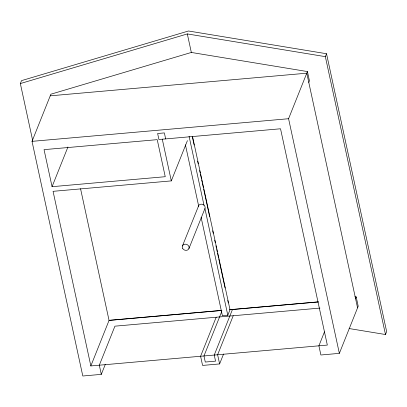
<?xml version="1.0" encoding="UTF-8"?>
<svg xmlns="http://www.w3.org/2000/svg" width="407" height="407" viewBox="0 0 407 407"><rect width="100%" height="100%" fill="white"/><g stroke="black" fill="none" stroke-linecap="round" stroke-linejoin="round"><path stroke-width="0.61" d="M32.697 140.629L20.35 83.562L21.52 80.637L188.492 30.998L326.521 53.729L386.65 331.598L385.48 334.523L349.089 328.535M105.265 364.469L101.307 374.369L82.799 376.002L32.026 141.351L50.885 94.205L191.331 52.452L307.433 71.566L309.437 80.83L308.791 82.458M52.06 186.691L44.042 149.644L157.224 139.657L165.242 176.704L52.06 186.691L67.933 147.008M165.664 138.914L164.362 132.911L157.631 133.506L158.928 139.504L280.53 128.775L327.33 345.075L90.847 365.939L109.056 320.416L80.545 188.68M90.847 365.939L53.063 191.326L171.306 180.891L187.413 140.624M182.428 245.986L198.825 205.301A3.5 3.032 21.8 0 1 203.597 204.884L204.273 205.474A3.5 3.032 21.8 0 1 204.94 208.562L188.945 248.555M324.486 331.842L318.895 345.818L320.879 354.996L339.352 353.362L288.578 118.717L307.433 71.566M216.198 317.236L200.59 356.257L202.574 365.43L219.607 363.929L223.57 354.029M221.708 311.604L203.968 355.957L205.286 362.047L215.562 361.141L214.245 355.052L232.453 309.529M385.48 334.523L325.351 56.654L326.521 53.729M201.114 217.369L222.405 315.746L227.803 315.272L230.016 309.742L192.491 136.335M233.231 315.735L217.623 354.751L219.607 363.929M355.555 298.58L356.206 296.952L354.955 296.749M339.352 353.362L358.211 306.217L356.206 296.952M204.94 208.562L227.803 315.272M20.35 83.562L187.322 33.929L325.351 56.654M50.234 95.828L306.786 73.194L357.56 307.84M32.026 141.351L288.578 118.717M109.137 320.319L221.891 310.373M229.497 309.702L318.177 301.877M109.056 320.416L221.54 310.49M230.016 309.742L318.376 301.948M319.948 308.084L114.927 326.17L99.318 365.191L101.307 374.369M187.322 33.929L191.351 52.534M192.257 136.355L194.139 145.055M197.634 161.218L198.173 163.7M199.654 170.538L200.193 173.026M200.463 174.267L201.404 178.617M201.668 179.863L202.208 182.346M202.477 183.593L203.419 187.942M203.688 189.184L209.605 216.534M212.698 230.83L213.237 233.313M214.718 240.15L215.252 242.638M215.929 245.747L216.463 248.229M216.733 249.476L217.272 251.964M217.542 253.205L218.483 257.555M218.752 258.796L225.071 288.008M227.762 300.442L228.302 302.925M189.067 136.259L203.993 205.23M185.414 144.811L198.591 205.703M162.286 139.209L171.306 180.891M198.25 206.766A3.5 3.032 21.8 0 1 198.428 205.988M182.601 248.356A3.5 3.032 21.8 0 0 188.548 249.242A3.5 3.032 21.8 0 0 185.913 244.21A3.5 3.032 21.8 0 0 182.601 248.356"/></g></svg>
